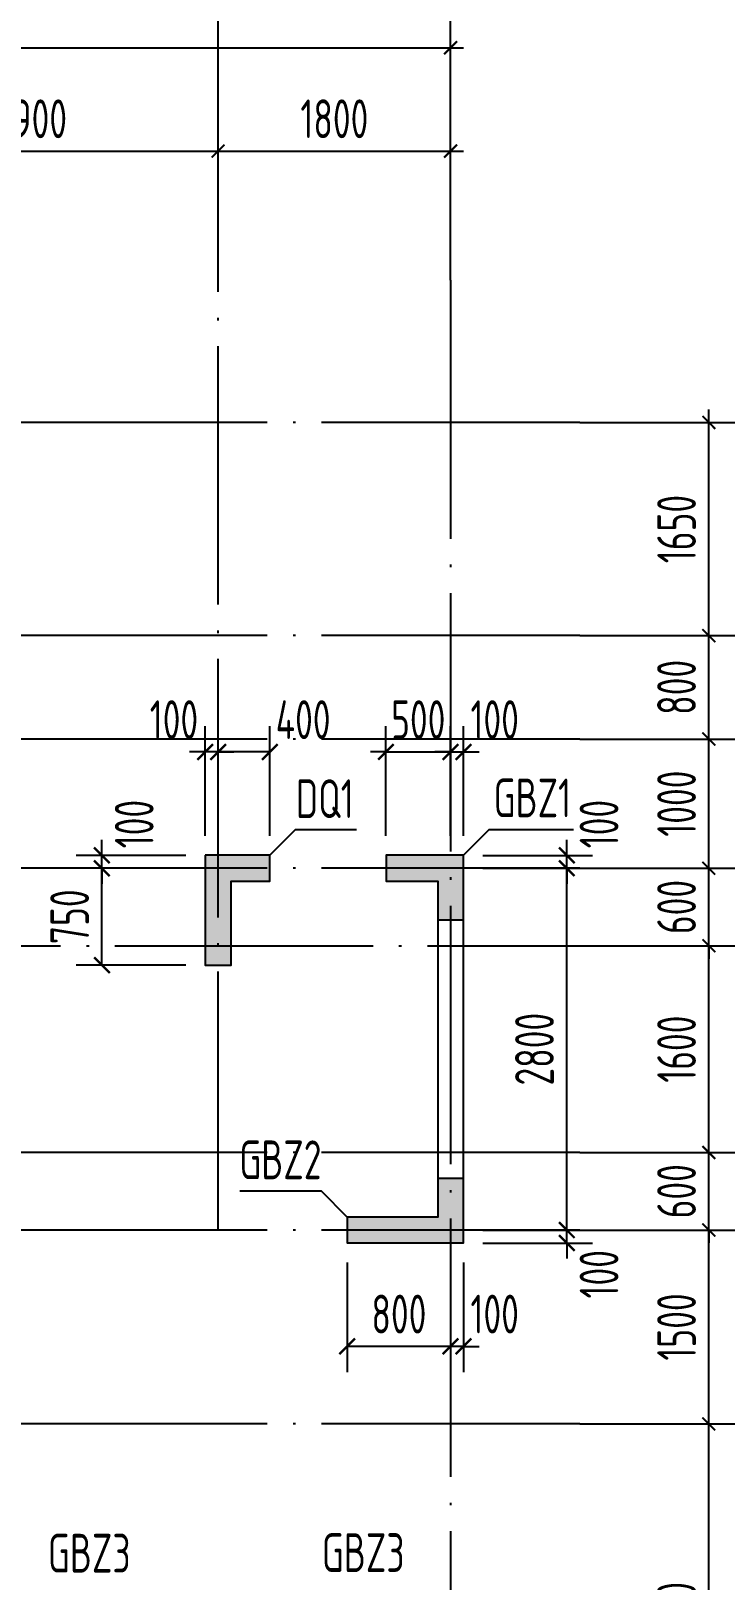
# Model space of a CAD drawing. Extents: x -668857 to 185752, y -270966 to 286822.
# Drawn here: x -270468 to -265092, y -3283 to 8705 of the extents above; entities that cross this region are included whole.
import ezdxf
from ezdxf.enums import TextEntityAlignment as Align

# ---------------------------------------------------------------- set-up
doc = ezdxf.new("R2010")
doc.units = 0
doc.header["$LTSCALE"] = 1000
doc.linetypes.add('DOTE', pattern=[2.42, 2, -0.2, 0.02, -0.2])
doc.layers.get('0').update_dxf_attribs({"linetype": 'CONTINUOUS'})
doc.layers.get('DEFPOINTS').update_dxf_attribs({"linetype": 'CONTINUOUS'})
for name, color, linetype in [('A-AXIS', 1, 'CONTINUOUS'), ('A-DOTE', 10, 'DOTE'), ('S-Q墙实线', 6, 'CONTINUOUS'), ('S-Q墙标注', 3, 'CONTINUOUS'), ('S-X详图填充', 252, 'CONTINUOUS'), ('S-X详图实线', 4, 'CONTINUOUS'), ('S-Y一般标注', 3, 'CONTINUOUS'), ('S-Z柱编号', 6, 'CONTINUOUS')]:
    doc.layers.add(name, color=color, linetype=linetype)
doc.styles.add('TSSD_DIMENSION', font='Tssdeng.shx', dxfattribs={"width": 0.7, "bigfont": 'tssdchn.shx'})
doc.styles.add('TSSD_REIN', font='tssdeng.shx', dxfattribs={"width": 0.7, "height": 300, "bigfont": 'tssdchn.shx'})
doc.styles.add('结构文字', font='zstxt.shx', dxfattribs={"width": 0.7, "bigfont": 'zshz.shx'})
doc.dimstyles.new('STRUCK', dxfattribs={"dimtxt": 400, "dimasz": 121, "dimexe": 200, "dimexo": 150, "dimgap": 115, "dimtad": 1, "dimdec": 0, "dimdsep": 46, "dimtxsty": '结构文字', "dimblk": 'ARCHTICK', "dimcen": 400, "dimclrd": 3, "dimclre": 3, "dimclrt": 7, "dimadec": 0, "dimazin": 0, "dimtfac": 1, "dimtdec": 0, "dimtix": 1, "dimtmove": 2, "dimatfit": 3, "dimldrblk": '_DIMX', "dimfxl": 1, "dimtolj": 1, "dimtzin": 0, "dimarcsym": 0})
doc.dimstyles.new('TSSD_100_100', dxfattribs={"dimtxt": 300, "dimasz": 100, "dimexe": 100, "dimexo": 250, "dimgap": 100, "dimtad": 1, "dimdec": 0, "dimzin": 0, "dimdsep": 46, "dimtxsty": 'TSSD_DIMENSION', "dimblk": 'ARCHTICK', "dimcen": 0, "dimdle": 100, "dimclrt": 7, "dimadec": 0, "dimazin": 0, "dimtfac": 1, "dimtdec": 0, "dimtix": 1, "dimtmove": 2, "dimatfit": 3, "dimldrblk": 'ARCHTICK', "dimfxl": 1, "dimtolj": 1, "dimtzin": 0, "dimarcsym": 0})

# ---------------------------------------------------------------- blocks, each defined once
blk = doc.blocks.new('_ArchTick')
at = {"color": 0, "linetype": 'ByBlock', "const_width": 0.15}
blk.add_lwpolyline([(-0.5, -0.5), (0.5, 0.5)], dxfattribs=at)
blk = doc.blocks.new('*D177')
at = {"layer": 'DEFPOINTS', "color": 0, "transparency": 16777216}
for p in [(52800, 19250), (49900, 18250), (52800, 18250)]:
    blk.add_point(p, dxfattribs=at)
at = {"layer": 'S-Y一般标注', "color": 0, "lineweight": -2, "transparency": 16777216}
for p, q in [((49900, 18500), (49900, 19350)), ((52800, 18500), (52800, 19350)), ((49800, 19250), (52900, 19250))]:
    blk.add_line(p, q, dxfattribs=at)
at = {"layer": 'S-Y一般标注', "color": 0, "lineweight": -2, "transparency": 16777216, "xscale": 100, "yscale": 100, "zscale": 100, "rotation": 180}
blk.add_blockref('_ArchTick', (49900, 19250), dxfattribs=at)
at = {"layer": 'S-Y一般标注', "color": 0, "lineweight": -2, "transparency": 16777216, "xscale": 100, "yscale": 100, "zscale": 100}
blk.add_blockref('_ArchTick', (52800, 19250), dxfattribs=at)
at = {"layer": 'S-Y一般标注', "color": 7, "transparency": 16777216, "insert": (51350, 19500), "char_height": 300, "attachment_point": 5, "style": 'TSSD_DIMENSION'}
blk.add_mtext('\\A1;2900', dxfattribs=at)
blk = doc.blocks.new('*D178')
at = {"layer": 'DEFPOINTS', "color": 0, "transparency": 16777216}
for p in [(54600, 19250), (52800, 18250), (54600, 18250)]:
    blk.add_point(p, dxfattribs=at)
at = {"layer": 'S-Y一般标注', "color": 0, "lineweight": -2, "transparency": 16777216}
for p, q in [((52800, 18500), (52800, 19350)), ((54600, 18500), (54600, 19350)), ((52700, 19250), (54700, 19250))]:
    blk.add_line(p, q, dxfattribs=at)
at = {"layer": 'S-Y一般标注', "color": 0, "lineweight": -2, "transparency": 16777216, "xscale": 100, "yscale": 100, "zscale": 100, "rotation": 180}
blk.add_blockref('_ArchTick', (52800, 19250), dxfattribs=at)
at = {"layer": 'S-Y一般标注', "color": 0, "lineweight": -2, "transparency": 16777216, "xscale": 100, "yscale": 100, "zscale": 100}
blk.add_blockref('_ArchTick', (54600, 19250), dxfattribs=at)
at = {"layer": 'S-Y一般标注', "color": 7, "transparency": 16777216, "insert": (53700, 19500), "char_height": 300, "attachment_point": 5, "style": 'TSSD_DIMENSION'}
blk.add_mtext('\\A1;1800', dxfattribs=at)
blk = doc.blocks.new('*D179')
at = {"layer": 'DEFPOINTS', "color": 0, "transparency": 16777216}
for p in [(54600, 20050), (4600, 18250), (54600, 18250)]:
    blk.add_point(p, dxfattribs=at)
at = {"layer": 'S-Y一般标注', "color": 0, "lineweight": -2, "transparency": 16777216}
for p, q in [((4600, 18500), (4600, 20150)), ((54600, 18500), (54600, 20150)), ((4500, 20050), (54700, 20050))]:
    blk.add_line(p, q, dxfattribs=at)
at = {"layer": 'S-Y一般标注', "color": 0, "lineweight": -2, "transparency": 16777216, "xscale": 100, "yscale": 100, "zscale": 100, "rotation": 180}
blk.add_blockref('_ArchTick', (4600, 20050), dxfattribs=at)
at = {"layer": 'S-Y一般标注', "color": 0, "lineweight": -2, "transparency": 16777216, "xscale": 100, "yscale": 100, "zscale": 100}
blk.add_blockref('_ArchTick', (54600, 20050), dxfattribs=at)
at = {"layer": 'S-Y一般标注', "color": 7, "transparency": 16777216, "insert": (29600, 20300), "char_height": 300, "attachment_point": 5, "style": 'TSSD_DIMENSION'}
blk.add_mtext('\\A1;50000', dxfattribs=at)
blk = doc.blocks.new('*D208')
at = {"layer": 'DEFPOINTS', "color": 0, "transparency": 16777216}
for p in [(55600, 10900), (56600, 10900), (55600, 9400)]:
    blk.add_point(p, dxfattribs=at)
at = {"layer": 'S-Y一般标注', "color": 0, "lineweight": -2, "transparency": 16777216}
for p, q in [((56600, 9300), (56600, 11000)), ((55850, 10900), (56700, 10900)), ((55850, 9400), (56700, 9400))]:
    blk.add_line(p, q, dxfattribs=at)
at = {"layer": 'S-Y一般标注', "color": 0, "lineweight": -2, "transparency": 16777216, "xscale": 100, "yscale": 100, "zscale": 100}
for p, rotation in [((56600, 10900), 90), ((56600, 9400), 270)]:
    blk.add_blockref('_ArchTick', p, dxfattribs=dict(at, rotation=rotation))
at = {"layer": 'S-Y一般标注', "color": 7, "transparency": 16777216, "insert": (56350, 10150), "char_height": 300, "attachment_point": 5, "rotation": 90, "style": 'TSSD_DIMENSION'}
blk.add_mtext('\\A1;1500', dxfattribs=at)
blk = doc.blocks.new('*D209')
at = {"layer": 'DEFPOINTS', "color": 0, "transparency": 16777216}
for p in [(55600, 11500), (56600, 11500), (55600, 10900)]:
    blk.add_point(p, dxfattribs=at)
at = {"layer": 'S-Y一般标注', "color": 0, "lineweight": -2, "transparency": 16777216}
for p, q in [((56600, 11500), (56600, 11600)), ((55850, 11500), (56700, 11500)), ((56600, 10900), (56600, 11500)), ((55850, 10900), (56700, 10900)), ((56600, 10900), (56600, 10800))]:
    blk.add_line(p, q, dxfattribs=at)
at = {"layer": 'S-Y一般标注', "color": 0, "lineweight": -2, "transparency": 16777216, "xscale": 100, "yscale": 100, "zscale": 100}
for p, rotation in [((56600, 11500), 270), ((56600, 10900), 90)]:
    blk.add_blockref('_ArchTick', p, dxfattribs=dict(at, rotation=rotation))
at = {"layer": 'S-Y一般标注', "color": 7, "transparency": 16777216, "insert": (56350, 11200), "char_height": 300, "attachment_point": 5, "rotation": 90, "style": 'TSSD_DIMENSION'}
blk.add_mtext('\\A1;600', dxfattribs=at)
blk = doc.blocks.new('*D210')
at = {"layer": 'DEFPOINTS', "color": 0, "transparency": 16777216}
for p in [(55600, 13100), (56600, 13100), (55600, 11500)]:
    blk.add_point(p, dxfattribs=at)
at = {"layer": 'S-Y一般标注', "color": 0, "lineweight": -2, "transparency": 16777216}
for p, q in [((56600, 11400), (56600, 13200)), ((55850, 13100), (56700, 13100)), ((55850, 11500), (56700, 11500))]:
    blk.add_line(p, q, dxfattribs=at)
at = {"layer": 'S-Y一般标注', "color": 0, "lineweight": -2, "transparency": 16777216, "xscale": 100, "yscale": 100, "zscale": 100}
for p, rotation in [((56600, 13100), 90), ((56600, 11500), 270)]:
    blk.add_blockref('_ArchTick', p, dxfattribs=dict(at, rotation=rotation))
at = {"layer": 'S-Y一般标注', "color": 7, "transparency": 16777216, "insert": (56350, 12300), "char_height": 300, "attachment_point": 5, "rotation": 90, "style": 'TSSD_DIMENSION'}
blk.add_mtext('\\A1;1600', dxfattribs=at)
blk = doc.blocks.new('*D211')
at = {"layer": 'DEFPOINTS', "color": 0, "transparency": 16777216}
for p in [(55600, 13700), (56600, 13700), (55600, 13100)]:
    blk.add_point(p, dxfattribs=at)
at = {"layer": 'S-Y一般标注', "color": 0, "lineweight": -2, "transparency": 16777216}
for p, q in [((56600, 13700), (56600, 13800)), ((55850, 13700), (56700, 13700)), ((56600, 13100), (56600, 13700)), ((55850, 13100), (56700, 13100)), ((56600, 13100), (56600, 13000))]:
    blk.add_line(p, q, dxfattribs=at)
at = {"layer": 'S-Y一般标注', "color": 0, "lineweight": -2, "transparency": 16777216, "xscale": 100, "yscale": 100, "zscale": 100}
for p, rotation in [((56600, 13700), 270), ((56600, 13100), 90)]:
    blk.add_blockref('_ArchTick', p, dxfattribs=dict(at, rotation=rotation))
at = {"layer": 'S-Y一般标注', "color": 7, "transparency": 16777216, "insert": (56350, 13400), "char_height": 300, "attachment_point": 5, "rotation": 90, "style": 'TSSD_DIMENSION'}
blk.add_mtext('\\A1;600', dxfattribs=at)
blk = doc.blocks.new('*D212')
at = {"layer": 'DEFPOINTS', "color": 0, "transparency": 16777216}
for p in [(55600, 14700), (56600, 14700), (55600, 13700)]:
    blk.add_point(p, dxfattribs=at)
at = {"layer": 'S-Y一般标注', "color": 0, "lineweight": -2, "transparency": 16777216}
for p, q in [((56600, 13600), (56600, 14800)), ((55850, 14700), (56700, 14700)), ((55850, 13700), (56700, 13700))]:
    blk.add_line(p, q, dxfattribs=at)
at = {"layer": 'S-Y一般标注', "color": 0, "lineweight": -2, "transparency": 16777216, "xscale": 100, "yscale": 100, "zscale": 100}
for p, rotation in [((56600, 14700), 90), ((56600, 13700), 270)]:
    blk.add_blockref('_ArchTick', p, dxfattribs=dict(at, rotation=rotation))
at = {"layer": 'S-Y一般标注', "color": 7, "transparency": 16777216, "insert": (56350, 14200), "char_height": 300, "attachment_point": 5, "rotation": 90, "style": 'TSSD_DIMENSION'}
blk.add_mtext('\\A1;1000', dxfattribs=at)
blk = doc.blocks.new('*D213')
at = {"layer": 'DEFPOINTS', "color": 0, "transparency": 16777216}
for p in [(55600, 17150), (57400, 17150), (55600, 4600)]:
    blk.add_point(p, dxfattribs=at)
at = {"layer": 'S-Y一般标注', "color": 0, "lineweight": -2, "transparency": 16777216}
for p, q in [((55850, 17150), (57500, 17150)), ((57400, 4500), (57400, 17250)), ((55850, 4600), (57500, 4600))]:
    blk.add_line(p, q, dxfattribs=at)
at = {"layer": 'S-Y一般标注', "color": 0, "lineweight": -2, "transparency": 16777216, "xscale": 100, "yscale": 100, "zscale": 100}
for p, rotation in [((57400, 17150), 90), ((57400, 4600), 270)]:
    blk.add_blockref('_ArchTick', p, dxfattribs=dict(at, rotation=rotation))
at = {"layer": 'S-Y一般标注', "color": 7, "transparency": 16777216, "insert": (57150, 10875), "char_height": 300, "attachment_point": 5, "rotation": 90, "style": 'TSSD_DIMENSION'}
blk.add_mtext('\\A1;12550', dxfattribs=at)
blk = doc.blocks.new('*D214')
at = {"layer": 'DEFPOINTS', "color": 0, "transparency": 16777216}
for p in [(55600, 15500), (56600, 15500), (55600, 14700)]:
    blk.add_point(p, dxfattribs=at)
at = {"layer": 'S-Y一般标注', "color": 0, "lineweight": -2, "transparency": 16777216}
for p, q in [((56600, 14600), (56600, 15600)), ((55850, 15500), (56700, 15500)), ((55850, 14700), (56700, 14700))]:
    blk.add_line(p, q, dxfattribs=at)
at = {"layer": 'S-Y一般标注', "color": 0, "lineweight": -2, "transparency": 16777216, "xscale": 100, "yscale": 100, "zscale": 100}
for p, rotation in [((56600, 15500), 90), ((56600, 14700), 270)]:
    blk.add_blockref('_ArchTick', p, dxfattribs=dict(at, rotation=rotation))
at = {"layer": 'S-Y一般标注', "color": 7, "transparency": 16777216, "insert": (56350, 15100), "char_height": 300, "attachment_point": 5, "rotation": 90, "style": 'TSSD_DIMENSION'}
blk.add_mtext('\\A1;800', dxfattribs=at)
blk = doc.blocks.new('*D216')
at = {"layer": 'DEFPOINTS', "color": 0, "transparency": 16777216}
for p in [(55600, 9400), (56600, 9400), (55600, 6400)]:
    blk.add_point(p, dxfattribs=at)
at = {"layer": 'S-Y一般标注', "color": 0, "lineweight": -2, "transparency": 16777216}
for p, q in [((56600, 6300), (56600, 9500)), ((55850, 9400), (56700, 9400)), ((55850, 6400), (56700, 6400))]:
    blk.add_line(p, q, dxfattribs=at)
at = {"layer": 'S-Y一般标注', "color": 0, "lineweight": -2, "transparency": 16777216, "xscale": 100, "yscale": 100, "zscale": 100}
for p, rotation in [((56600, 9400), 90), ((56600, 6400), 270)]:
    blk.add_blockref('_ArchTick', p, dxfattribs=dict(at, rotation=rotation))
at = {"layer": 'S-Y一般标注', "color": 7, "transparency": 16777216, "insert": (56350, 7900), "char_height": 300, "attachment_point": 5, "rotation": 90, "style": 'TSSD_DIMENSION'}
blk.add_mtext('\\A1;3000', dxfattribs=at)
blk = doc.blocks.new('*D217')
at = {"layer": 'DEFPOINTS', "color": 0, "transparency": 16777216}
for p in [(55600, 17150), (56600, 17150), (55600, 15500)]:
    blk.add_point(p, dxfattribs=at)
at = {"layer": 'S-Y一般标注', "color": 0, "lineweight": -2, "transparency": 16777216}
for p, q in [((55850, 17150), (56700, 17150)), ((56600, 15400), (56600, 17250)), ((55850, 15500), (56700, 15500))]:
    blk.add_line(p, q, dxfattribs=at)
at = {"layer": 'S-Y一般标注', "color": 0, "lineweight": -2, "transparency": 16777216, "xscale": 100, "yscale": 100, "zscale": 100}
for p, rotation in [((56600, 17150), 90), ((56600, 15500), 270)]:
    blk.add_blockref('_ArchTick', p, dxfattribs=dict(at, rotation=rotation))
at = {"layer": 'S-Y一般标注', "color": 7, "transparency": 16777216, "insert": (56350, 16325), "char_height": 300, "attachment_point": 5, "rotation": 90, "style": 'TSSD_DIMENSION'}
blk.add_mtext('\\A1;1650', dxfattribs=at)
blk = doc.blocks.new('*D3419')
at = {"layer": 'DEFPOINTS', "color": 0, "transparency": 16777216}
for p in [(-267118, -575), (-266318, -575), (-267118, -675)]:
    blk.add_point(p, dxfattribs=at)
at = {"layer": 'S-Q墙标注', "color": 3, "lineweight": -2, "transparency": 16777216}
for p, q in [((-266318, -575), (-266318, -454)), ((-266968, -575), (-266118, -575)), ((-266318, -675), (-266318, -575)), ((-266968, -675), (-266118, -675)), ((-266318, -675), (-266318, -796))]:
    blk.add_line(p, q, dxfattribs=at)
at = {"layer": 'S-Q墙标注', "color": 3, "lineweight": -2, "transparency": 16777216, "xscale": 121, "yscale": 121, "zscale": 121}
for p, rotation in [((-266318, -575), 270), ((-266318, -675), 90)]:
    blk.add_blockref('_ArchTick', p, dxfattribs=dict(at, rotation=rotation))
at = {"layer": 'S-Q墙标注', "color": 7, "transparency": 16777216, "insert": (-266068, -917), "char_height": 300, "attachment_point": 5, "rotation": 90, "style": 'TSSD_REIN'}
blk.add_mtext('\\A1;100', dxfattribs=at)
blk = doc.blocks.new('_DIMX')
blk.add_line((-150, 0), (150, 0))
at = {"const_width": 50}
blk.add_lwpolyline([(-70, -70), (70, 70)], dxfattribs=at)
blk = doc.blocks.new('*D3420')
at = {"layer": 'DEFPOINTS', "color": 0, "transparency": 16777216}
for p in [(-267118, 2225), (-266318, 2225), (-267118, -575)]:
    blk.add_point(p, dxfattribs=at)
at = {"layer": 'S-Q墙标注', "color": 3, "lineweight": -2, "transparency": 16777216}
for p, q in [((-266968, 2225), (-266118, 2225)), ((-266318, -575), (-266318, 2225)), ((-266968, -575), (-266118, -575))]:
    blk.add_line(p, q, dxfattribs=at)
at = {"layer": 'S-Q墙标注', "color": 3, "lineweight": -2, "transparency": 16777216, "xscale": 121, "yscale": 121, "zscale": 121}
for p, rotation in [((-266318, 2225), 90), ((-266318, -575), 270)]:
    blk.add_blockref('_ArchTick', p, dxfattribs=dict(at, rotation=rotation))
at = {"layer": 'S-Q墙标注', "color": 7, "transparency": 16777216, "insert": (-266568, 825), "char_height": 300, "attachment_point": 5, "rotation": 90, "style": 'TSSD_REIN'}
blk.add_mtext('\\A1;2800', dxfattribs=at)
blk = doc.blocks.new('*D3421')
at = {"layer": 'DEFPOINTS', "color": 0, "transparency": 16777216}
for p in [(-267118, 2325), (-266318, 2325), (-267118, 2225)]:
    blk.add_point(p, dxfattribs=at)
at = {"layer": 'S-Q墙标注', "color": 3, "lineweight": -2, "transparency": 16777216}
for p, q in [((-266318, 2325), (-266318, 2446)), ((-266968, 2325), (-266118, 2325)), ((-266318, 2225), (-266318, 2325)), ((-266968, 2225), (-266118, 2225)), ((-266318, 2225), (-266318, 2104))]:
    blk.add_line(p, q, dxfattribs=at)
at = {"layer": 'S-Q墙标注', "color": 3, "lineweight": -2, "transparency": 16777216, "xscale": 121, "yscale": 121, "zscale": 121}
for p, rotation in [((-266318, 2325), 270), ((-266318, 2225), 90)]:
    blk.add_blockref('_ArchTick', p, dxfattribs=dict(at, rotation=rotation))
at = {"layer": 'S-Q墙标注', "color": 7, "transparency": 16777216, "insert": (-266068, 2567), "char_height": 300, "attachment_point": 5, "rotation": 90, "style": 'TSSD_REIN'}
blk.add_mtext('\\A1;100', dxfattribs=at)
blk = doc.blocks.new('*D3422')
at = {"layer": 'DEFPOINTS', "color": 0, "transparency": 16777216}
for p in [(-267218, -675), (-267118, -675), (-267218, -1475)]:
    blk.add_point(p, dxfattribs=at)
at = {"layer": 'S-Q墙标注', "color": 3, "lineweight": -2, "transparency": 16777216}
for p, q in [((-267218, -825), (-267218, -1675)), ((-267118, -825), (-267118, -1675)), ((-267218, -1475), (-267339, -1475)), ((-267118, -1475), (-267218, -1475)), ((-267118, -1475), (-266997, -1475))]:
    blk.add_line(p, q, dxfattribs=at)
at = {"layer": 'S-Q墙标注', "color": 3, "lineweight": -2, "transparency": 16777216, "xscale": 121, "yscale": 121, "zscale": 121}
blk.add_blockref('_ArchTick', (-267218, -1475), dxfattribs=at)
at = {"layer": 'S-Q墙标注', "color": 3, "lineweight": -2, "transparency": 16777216, "xscale": 121, "yscale": 121, "zscale": 121, "rotation": 180}
blk.add_blockref('_ArchTick', (-267118, -1475), dxfattribs=at)
at = {"layer": 'S-Q墙标注', "color": 7, "transparency": 16777216, "insert": (-266876, -1225), "char_height": 300, "attachment_point": 5, "style": 'TSSD_REIN'}
blk.add_mtext('\\A1;100', dxfattribs=at)
blk = doc.blocks.new('*D3423')
at = {"layer": 'DEFPOINTS', "color": 0, "transparency": 16777216}
for p in [(-268018, -675), (-267218, -675), (-268018, -1475)]:
    blk.add_point(p, dxfattribs=at)
at = {"layer": 'S-Q墙标注', "color": 3, "lineweight": -2, "transparency": 16777216}
for p, q in [((-268018, -825), (-268018, -1675)), ((-267218, -825), (-267218, -1675)), ((-267218, -1475), (-268018, -1475))]:
    blk.add_line(p, q, dxfattribs=at)
at = {"layer": 'S-Q墙标注', "color": 3, "lineweight": -2, "transparency": 16777216, "xscale": 121, "yscale": 121, "zscale": 121, "rotation": 180}
blk.add_blockref('_ArchTick', (-268018, -1475), dxfattribs=at)
at = {"layer": 'S-Q墙标注', "color": 3, "lineweight": -2, "transparency": 16777216, "xscale": 121, "yscale": 121, "zscale": 121}
blk.add_blockref('_ArchTick', (-267218, -1475), dxfattribs=at)
at = {"layer": 'S-Q墙标注', "color": 7, "transparency": 16777216, "insert": (-267618, -1225), "char_height": 300, "attachment_point": 5, "style": 'TSSD_REIN'}
blk.add_mtext('\\A1;800', dxfattribs=at)
blk = doc.blocks.new('*D3426')
at = {"layer": 'DEFPOINTS', "color": 0, "transparency": 16777216}
for p in [(-267218, 3125), (-267718, 2325), (-267218, 2325)]:
    blk.add_point(p, dxfattribs=at)
at = {"layer": 'S-Q墙标注', "color": 3, "lineweight": -2, "transparency": 16777216}
for p, q in [((-267718, 2475), (-267718, 3325)), ((-267218, 2475), (-267218, 3325)), ((-267718, 3125), (-267839, 3125)), ((-267718, 3125), (-267218, 3125)), ((-267218, 3125), (-267097, 3125))]:
    blk.add_line(p, q, dxfattribs=at)
at = {"layer": 'S-Q墙标注', "color": 3, "lineweight": -2, "transparency": 16777216, "xscale": 121, "yscale": 121, "zscale": 121}
blk.add_blockref('_ArchTick', (-267718, 3125), dxfattribs=at)
at = {"layer": 'S-Q墙标注', "color": 3, "lineweight": -2, "transparency": 16777216, "xscale": 121, "yscale": 121, "zscale": 121, "rotation": 180}
blk.add_blockref('_ArchTick', (-267218, 3125), dxfattribs=at)
at = {"layer": 'S-Q墙标注', "color": 7, "transparency": 16777216, "insert": (-267468, 3375), "char_height": 300, "attachment_point": 5, "style": 'TSSD_REIN'}
blk.add_mtext('\\A1;500', dxfattribs=at)
blk = doc.blocks.new('*D3427')
at = {"layer": 'DEFPOINTS', "color": 0, "transparency": 16777216}
for p in [(-267118, 3125), (-267218, 2325), (-267118, 2325)]:
    blk.add_point(p, dxfattribs=at)
at = {"layer": 'S-Q墙标注', "color": 3, "lineweight": -2, "transparency": 16777216}
for p, q in [((-267218, 2475), (-267218, 3325)), ((-267118, 2475), (-267118, 3325)), ((-267218, 3125), (-267339, 3125)), ((-267218, 3125), (-267118, 3125)), ((-267118, 3125), (-266997, 3125))]:
    blk.add_line(p, q, dxfattribs=at)
at = {"layer": 'S-Q墙标注', "color": 3, "lineweight": -2, "transparency": 16777216, "xscale": 121, "yscale": 121, "zscale": 121}
blk.add_blockref('_ArchTick', (-267218, 3125), dxfattribs=at)
at = {"layer": 'S-Q墙标注', "color": 3, "lineweight": -2, "transparency": 16777216, "xscale": 121, "yscale": 121, "zscale": 121, "rotation": 180}
blk.add_blockref('_ArchTick', (-267118, 3125), dxfattribs=at)
at = {"layer": 'S-Q墙标注', "color": 7, "transparency": 16777216, "insert": (-266876, 3375), "char_height": 300, "attachment_point": 5, "style": 'TSSD_REIN'}
blk.add_mtext('\\A1;100', dxfattribs=at)
blk = doc.blocks.new('*D3436')
at = {"layer": 'DEFPOINTS', "color": 0, "transparency": 16777216}
for p in [(-269918, 2225), (-269118, 2225), (-269118, 1475)]:
    blk.add_point(p, dxfattribs=at)
at = {"layer": 'S-Q墙标注', "color": 3, "lineweight": -2, "transparency": 16777216}
for p, q in [((-269268, 2225), (-270118, 2225)), ((-269918, 1475), (-269918, 2225)), ((-269268, 1475), (-270118, 1475))]:
    blk.add_line(p, q, dxfattribs=at)
at = {"layer": 'S-Q墙标注', "color": 3, "lineweight": -2, "transparency": 16777216, "xscale": 121, "yscale": 121, "zscale": 121}
for p, rotation in [((-269918, 2225), 90), ((-269918, 1475), 270)]:
    blk.add_blockref('_ArchTick', p, dxfattribs=dict(at, rotation=rotation))
at = {"layer": 'S-Q墙标注', "color": 7, "transparency": 16777216, "insert": (-270168, 1850), "char_height": 300, "attachment_point": 5, "rotation": 90, "style": 'TSSD_REIN'}
blk.add_mtext('\\A1;750', dxfattribs=at)
blk = doc.blocks.new('*D3437')
at = {"layer": 'DEFPOINTS', "color": 0, "transparency": 16777216}
for p in [(-269918, 2325), (-269118, 2325), (-269118, 2225)]:
    blk.add_point(p, dxfattribs=at)
at = {"layer": 'S-Q墙标注', "color": 3, "lineweight": -2, "transparency": 16777216}
for p, q in [((-269918, 2325), (-269918, 2446)), ((-269268, 2325), (-270118, 2325)), ((-269918, 2225), (-269918, 2325)), ((-269268, 2225), (-270118, 2225)), ((-269918, 2225), (-269918, 2104))]:
    blk.add_line(p, q, dxfattribs=at)
at = {"layer": 'S-Q墙标注', "color": 3, "lineweight": -2, "transparency": 16777216, "xscale": 121, "yscale": 121, "zscale": 121}
for p, rotation in [((-269918, 2325), 270), ((-269918, 2225), 90)]:
    blk.add_blockref('_ArchTick', p, dxfattribs=dict(at, rotation=rotation))
at = {"layer": 'S-Q墙标注', "color": 7, "transparency": 16777216, "insert": (-269668, 2567), "char_height": 300, "attachment_point": 5, "rotation": 90, "style": 'TSSD_REIN'}
blk.add_mtext('\\A1;100', dxfattribs=at)
blk = doc.blocks.new('*D3438')
at = {"layer": 'DEFPOINTS', "color": 0, "transparency": 16777216}
for p in [(-269018, 3125), (-269018, 2325), (-268618, 2325)]:
    blk.add_point(p, dxfattribs=at)
at = {"layer": 'S-Q墙标注', "color": 3, "lineweight": -2, "transparency": 16777216}
for p, q in [((-269018, 2475), (-269018, 3325)), ((-268618, 2475), (-268618, 3325)), ((-268618, 3125), (-269018, 3125))]:
    blk.add_line(p, q, dxfattribs=at)
at = {"layer": 'S-Q墙标注', "color": 3, "lineweight": -2, "transparency": 16777216, "xscale": 121, "yscale": 121, "zscale": 121, "rotation": 180}
blk.add_blockref('_ArchTick', (-269018, 3125), dxfattribs=at)
at = {"layer": 'S-Q墙标注', "color": 3, "lineweight": -2, "transparency": 16777216, "xscale": 121, "yscale": 121, "zscale": 121}
blk.add_blockref('_ArchTick', (-268618, 3125), dxfattribs=at)
at = {"layer": 'S-Q墙标注', "color": 7, "transparency": 16777216, "insert": (-268360, 3375), "char_height": 300, "attachment_point": 5, "style": 'TSSD_REIN'}
blk.add_mtext('\\A1;400', dxfattribs=at)
blk = doc.blocks.new('*D3439')
at = {"layer": 'DEFPOINTS', "color": 0, "transparency": 16777216}
for p in [(-269118, 3125), (-269118, 2325), (-269018, 2325)]:
    blk.add_point(p, dxfattribs=at)
at = {"layer": 'S-Q墙标注', "color": 3, "lineweight": -2, "transparency": 16777216}
for p, q in [((-269118, 2475), (-269118, 3325)), ((-269018, 2475), (-269018, 3325)), ((-269118, 3125), (-269239, 3125)), ((-269018, 3125), (-269118, 3125)), ((-269018, 3125), (-268897, 3125))]:
    blk.add_line(p, q, dxfattribs=at)
at = {"layer": 'S-Q墙标注', "color": 3, "lineweight": -2, "transparency": 16777216, "xscale": 121, "yscale": 121, "zscale": 121}
blk.add_blockref('_ArchTick', (-269118, 3125), dxfattribs=at)
at = {"layer": 'S-Q墙标注', "color": 3, "lineweight": -2, "transparency": 16777216, "xscale": 121, "yscale": 121, "zscale": 121, "rotation": 180}
blk.add_blockref('_ArchTick', (-269018, 3125), dxfattribs=at)
at = {"layer": 'S-Q墙标注', "color": 7, "transparency": 16777216, "insert": (-269360, 3375), "char_height": 300, "attachment_point": 5, "style": 'TSSD_REIN'}
blk.add_mtext('\\A1;100', dxfattribs=at)
blk = doc.blocks.new('20210726.16395156')
at = {"layer": 'A-AXIS'}
for p, q in [((52800, 18249.9), (52800, 21049.9)), ((54600, 18249.9), (54600, 21049.9)), ((55600, 17150), (58400, 17150)), ((55600, 15500), (58400, 15500)), ((55600, 14700), (58400, 14700)), ((55600, 13700), (58400, 13700)), ((55600, 13100.3), (58400, 13100.3)), ((55600, 11500), (58400, 11500)), ((55600, 10900), (58400, 10900)), ((55600, 9400), (58400, 9400))]:
    blk.add_line(p, q, dxfattribs=at)
at = {"layer": 'A-DOTE'}
for p, q in [((52800, 10900), (52800, 18249.9)), ((54600, 18249.9), (54600, 3600)), ((55600, 17150), (3600, 17150)), ((55600, 15500), (3600, 15500)), ((55600, 14700), (3600, 14700)), ((55600, 13700), (3600, 13700)), ((3600, 13100.3), (55600, 13100.3)), ((55600, 11500), (3600, 11500)), ((55600, 10900), (3600, 10900)), ((55600, 9400), (3600, 9400))]:
    blk.add_line(p, q, dxfattribs=at)
at = {"layer": 'S-Y一般标注'}
for base, p1, p2, picture, middle in [((54600, 20049.9), (4600, 18249.9), (54600, 18249.9), '*D179', (29600, 20299.9)), ((52800, 19249.9), (49900, 18249.9), (52800, 18249.9), '*D177', (51350, 19499.9)), ((54600, 19249.9), (52800, 18249.9), (54600, 18249.9), '*D178', (53700, 19499.9))]:
    dim = blk.add_linear_dim(base=base, p1=p1, p2=p2, dimstyle='TSSD_100_100', dxfattribs=at)
    dim.commit()
    dim.dimension.update_dxf_attribs({"geometry": picture, "text_midpoint": middle})
for base, p1, p2, picture, middle in [((57400, 17150), (55600, 4600), (55600, 17150), '*D213', (57150, 10875)), ((56600, 17150), (55600, 15500), (55600, 17150), '*D217', (56350, 16325)), ((56600, 15500), (55600, 14700), (55600, 15500), '*D214', (56350, 15100)), ((56600, 14700), (55600, 13700), (55600, 14700), '*D212', (56350, 14200)), ((56600, 13700), (55600, 13100.3), (55600, 13700), '*D211', (56350, 13400.2)), ((56600, 13100.3), (55600, 11500), (55600, 13100.3), '*D210', (56350, 12300.2)), ((56600, 11500), (55600, 10900), (55600, 11500), '*D209', (56350, 11200)), ((56600, 10900), (55600, 9400), (55600, 10900), '*D208', (56350, 10150)), ((56600, 9400), (55600, 6400), (55600, 9400), '*D216', (56350, 7900))]:
    dim = blk.add_linear_dim(base=base, p1=p1, p2=p2, angle=90, dimstyle='TSSD_100_100', dxfattribs=at)
    dim.commit()
    dim.dimension.update_dxf_attribs({"geometry": picture, "text_midpoint": middle})

msp = doc.modelspace()

# ---------------------------------------------------------------- hatches: boundary and pattern name
at = {"layer": 'S-X详图填充'}
h = msp.add_hatch(color=256, dxfattribs=at)
h.dxf.hatch_style = 1
h.paths.add_polyline_path([(-269117.65, 2325.26), (-269117.65, 1475.28), (-268917.65, 1475.28), (-268917.65, 2125.26), (-268617.74, 2125.26), (-268617.74, 2325.26)])
h = msp.add_hatch(color=256, dxfattribs=at)
h.dxf.hatch_style = 1
h.paths.add_polyline_path([(-267317.64, 1825.26), (-267117.64, 1825.26), (-267117.64, 2325.26), (-267717.64, 2325.26), (-267717.64, 2125.26), (-267317.64, 2125.26)])
h = msp.add_hatch(color=256, dxfattribs=at)
h.dxf.hatch_style = 1
h.paths.add_polyline_path([(-267117.64, -174.74), (-267317.64, -174.74), (-267317.64, -474.74), (-268017.64, -474.74), (-268017.64, -674.74), (-267117.64, -674.74)])

# ---------------------------------------------------------------- linework, layer by layer
at = {"layer": 'S-Q墙实线'}
for points in [[(-269117.65, 2325.26), (-269117.65, 1475.28), (-268917.65, 1475.28), (-268917.65, 2125.26), (-268617.74, 2125.26), (-268617.74, 2325.26)], [(-267317.64, -474.74), (-268017.64, -474.74), (-268017.64, -674.74), (-267117.64, -674.74), (-267117.64, 2325.26), (-267717.64, 2325.26), (-267717.64, 2125.26), (-267317.64, 2125.26)]]:
    msp.add_lwpolyline(points, close=True, dxfattribs=at)
at = {"layer": 'S-X详图实线'}
for points in [[(-269117.65, 2325.26), (-269117.65, 1475.28), (-268917.65, 1475.28), (-268917.65, 2125.26), (-268617.74, 2125.26), (-268617.74, 2325.26), (-269117.65, 2325.26)], [(-267317.64, 1825.26), (-267117.64, 1825.26), (-267117.64, 2325.26), (-267717.64, 2325.26), (-267717.64, 2125.26), (-267317.64, 2125.26), (-267317.64, 1825.26)], [(-267117.64, -174.74), (-267317.64, -174.74), (-267317.64, -474.74), (-268017.64, -474.74), (-268017.64, -674.74), (-267117.64, -674.74), (-267117.64, -174.74)]]:
    msp.add_lwpolyline(points, close=True, dxfattribs=at)
at = {"layer": 'S-Z柱编号', "color": 7}
for points in [[(-268617.74, 2325.26), (-268417.74, 2525.26), (-267945.87, 2525.26)], [(-267117.64, 2325.26), (-266917.64, 2525.26), (-266266.06, 2525.26)], [(-268017.64, -474.74), (-268217.64, -274.74), (-268850.72, -274.74)]]:
    msp.add_lwpolyline(points, dxfattribs=at)

# ---------------------------------------------------------------- block references
at = {"layer": 'A-DOTE'}
msp.add_blockref('20210726.16395156', (-321817.64, -11474.79), dxfattribs=at)

# ---------------------------------------------------------------- texts
at = {"layer": 'S-Z柱编号', "color": 7, "style": 'TSSD_REIN', "width": 0.7}
for s, p in [('DQ1', (-268415.87, 2523.54)), ('GBZ1', (-266884, 2529.74)), ('GBZ2', (-268853.77, -271.24)), ('GBZ3', (-270336.02, -3315.46)), ('GBZ3', (-268214.34, -3311.04))]:
    msp.add_text(s, height=300, dxfattribs=at).set_placement(p, align=Align.BOTTOM_LEFT)

# ---------------------------------------------------------------- dimensions: what is measured, and where the dimension line sits
at = {"layer": 'S-Q墙标注'}
for base, p1, p2, angle, picture, middle in [((-269117.65, 3125.26), (-269017.64, 2325.26), (-269117.65, 2325.26), 180, '*D3439', (-269359.58, 3375.26)), ((-269017.64, 3125.26), (-268617.74, 2325.26), (-269017.64, 2325.26), 180, '*D3438', (-268359.66, 3375.26)), ((-269917.65, 2325.26), (-269117.65, 2225.26), (-269117.65, 2325.26), 90, '*D3437', (-269667.65, 2567.18)), ((-266317.64, 2325.26), (-267117.64, 2225.26), (-267117.64, 2325.26), 90, '*D3421', (-266067.64, 2567.18)), ((-266317.64, -574.74), (-267117.64, -674.74), (-267117.64, -574.74), 90, '*D3419', (-266067.64, -916.66)), ((-267217.64, -1474.74), (-267117.64, -674.74), (-267217.64, -674.74), 180, '*D3422', (-266875.72, -1224.74))]:
    dim = msp.add_linear_dim(base=base, p1=p1, p2=p2, angle=angle, dimstyle='STRUCK', override={"dimtxt": 300, "dimgap": 100, "dimtxsty": 'TSSD_REIN'}, dxfattribs=at)
    dim.commit()
    dim.dimension.update_dxf_attribs({"geometry": picture, "text_midpoint": middle, "dimtype": 160})
dim = msp.add_linear_dim(base=(-267217.64, 3125.26), p1=(-267717.64, 2325.26), p2=(-267217.64, 2325.26), dimstyle='STRUCK', override={"dimtxt": 300, "dimgap": 100, "dimtxsty": 'TSSD_REIN'}, dxfattribs=at)
dim.commit()
dim.dimension.update_dxf_attribs({"geometry": '*D3426', "text_midpoint": (-267467.64, 3375.26)})
dim = msp.add_linear_dim(base=(-267117.63, 3125.26), p1=(-267217.64, 2325.26), p2=(-267117.63, 2325.26), dimstyle='STRUCK', override={"dimtxt": 300, "dimgap": 100, "dimtxsty": 'TSSD_REIN'}, dxfattribs=at)
dim.commit()
dim.dimension.update_dxf_attribs({"geometry": '*D3427', "text_midpoint": (-266875.71, 3375.26), "dimtype": 160})
for base, p1, p2, angle, picture, middle in [((-269917.65, 2225.26), (-269117.65, 1475.28), (-269117.65, 2225.26), 90, '*D3436', (-270167.65, 1850.27)), ((-266317.64, 2225.26), (-267117.64, -574.74), (-267117.64, 2225.26), 90, '*D3420', (-266567.64, 825.26)), ((-268017.64, -1474.74), (-267217.64, -674.74), (-268017.64, -674.74), 180, '*D3423', (-267617.64, -1224.74))]:
    dim = msp.add_linear_dim(base=base, p1=p1, p2=p2, angle=angle, dimstyle='STRUCK', override={"dimtxt": 300, "dimgap": 100, "dimtxsty": 'TSSD_REIN'}, dxfattribs=at)
    dim.commit()
    dim.dimension.update_dxf_attribs({"geometry": picture, "text_midpoint": middle})

doc.saveas('drawing.dxf')
